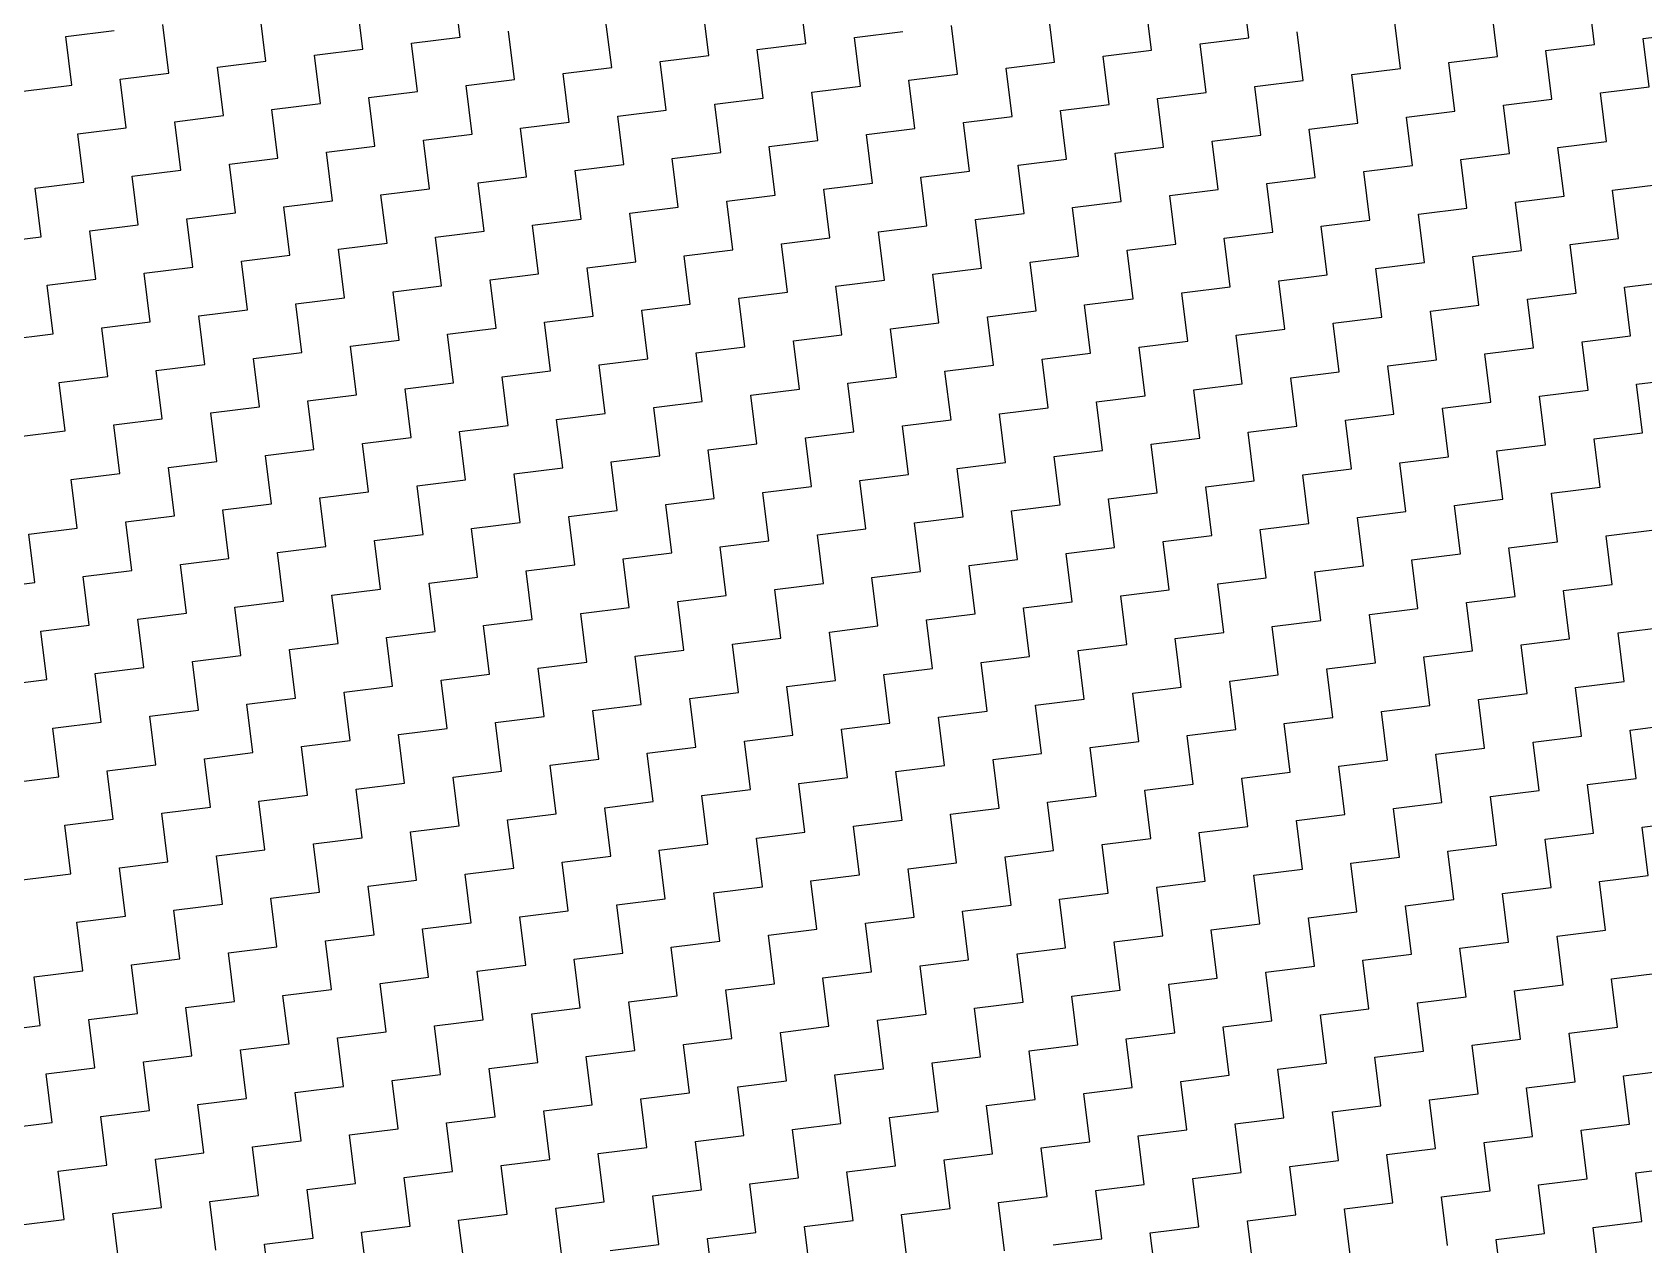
# Model space of a CAD drawing. Header units: metres. Extents: x 286056 to 292206, y 2024114 to 2027347.
# Drawn here: x 290904.5 to 291223.7, y 2025268.2 to 2025508.5 of the extents above; entities that cross this region are included whole.
import ezdxf

# ---------------------------------------------------------------- set-up
doc = ezdxf.new("R2010")
doc.units = ezdxf.units.M
doc.header["$LTSCALE"] = 0.3
doc.header["$MEASUREMENT"] = 0
doc.layers.add('POLY_HATCH', color=12, linetype='Continuous')

# ---------------------------------------------------------------- blocks, each defined once
blk = doc.blocks.new('13')
at = {"layer": 'POLY_HATCH', "linetype": 'Continuous'}
for p, q in [((600, 255), (601.25, 255)), ((600, 253.75), (600, 255)), ((602.5, 253.75), (602.5, 255)), ((605, 253.75), (605, 255)), ((607.5, 253.75), (607.5, 255)), ((610, 253.75), (610, 255)), ((598.75, 253.75), (600, 253.75)), ((601.25, 253.75), (602.5, 253.75)), ((601.25, 252.5), (601.25, 253.75)), ((603.75, 253.75), (605, 253.75)), ((603.75, 252.5), (603.75, 253.75)), ((606.25, 253.75), (607.5, 253.75)), ((606.25, 252.5), (606.25, 253.75)), ((608.75, 253.75), (610, 253.75)), ((608.75, 252.5), (608.75, 253.75)), ((611.25, 252.5), (611.25, 253.75)), ((613.75, 252.5), (613.75, 253.75)), ((616.25, 252.5), (616.25, 253.75)), ((618.75, 252.5), (618.75, 253.75)), ((600, 252.5), (601.25, 252.5)), ((600, 251.25), (600, 252.5)), ((602.5, 252.5), (603.75, 252.5)), ((602.5, 251.25), (602.5, 252.5)), ((605, 252.5), (606.25, 252.5)), ((605, 251.25), (605, 252.5)), ((607.5, 252.5), (608.75, 252.5)), ((607.5, 251.25), (607.5, 252.5)), ((610, 252.5), (611.25, 252.5)), ((610, 251.25), (610, 252.5)), ((612.5, 252.5), (613.75, 252.5)), ((612.5, 251.25), (612.5, 252.5)), ((615, 252.5), (616.25, 252.5)), ((615, 251.25), (615, 252.5)), ((617.5, 252.5), (618.75, 252.5)), ((617.5, 251.25), (617.5, 252.5)), ((620, 252.5), (621.25, 252.5)), ((620, 251.25), (620, 252.5)), ((622.5, 251.25), (622.5, 252.5)), ((625, 251.25), (625, 252.5)), ((627.5, 251.25), (627.5, 252.5)), ((630, 251.25), (630, 252.5)), ((598.75, 251.25), (600, 251.25)), ((598.75, 250), (598.75, 251.25)), ((601.25, 251.25), (602.5, 251.25)), ((601.25, 250), (601.25, 251.25)), ((603.75, 251.25), (605, 251.25)), ((603.75, 250), (603.75, 251.25)), ((606.25, 251.25), (607.5, 251.25)), ((606.25, 250), (606.25, 251.25)), ((608.75, 251.25), (610, 251.25)), ((608.75, 250), (608.75, 251.25)), ((611.25, 251.25), (612.5, 251.25)), ((611.25, 250), (611.25, 251.25)), ((613.75, 251.25), (615, 251.25)), ((613.75, 250), (613.75, 251.25)), ((616.25, 251.25), (617.5, 251.25)), ((616.25, 250), (616.25, 251.25)), ((618.75, 251.25), (620, 251.25)), ((618.75, 250), (618.75, 251.25)), ((621.25, 251.25), (622.5, 251.25)), ((621.25, 250), (621.25, 251.25)), ((623.75, 251.25), (625, 251.25)), ((623.75, 250), (623.75, 251.25)), ((626.25, 251.25), (627.5, 251.25)), ((626.25, 250), (626.25, 251.25)), ((628.75, 251.25), (630, 251.25)), ((628.75, 250), (628.75, 251.25)), ((631.25, 250), (631.25, 251.25)), ((633.75, 250), (633.75, 251.25)), ((636.25, 250), (636.25, 251.25)), ((638.75, 250), (638.75, 251.25)), ((597.5, 250), (598.75, 250)), ((600, 250), (601.25, 250)), ((600, 248.75), (600, 250)), ((602.5, 250), (603.75, 250)), ((602.5, 248.75), (602.5, 250)), ((605, 250), (606.25, 250)), ((605, 248.75), (605, 250)), ((607.5, 250), (608.75, 250)), ((607.5, 248.75), (607.5, 250)), ((610, 250), (611.25, 250)), ((610, 248.75), (610, 250)), ((612.5, 250), (613.75, 250)), ((612.5, 248.75), (612.5, 250)), ((615, 250), (616.25, 250)), ((615, 248.75), (615, 250)), ((617.5, 250), (618.75, 250)), ((617.5, 248.75), (617.5, 250)), ((620, 250), (621.25, 250)), ((620, 248.75), (620, 250)), ((622.5, 250), (623.75, 250)), ((622.5, 248.75), (622.5, 250)), ((625, 250), (626.25, 250)), ((625, 248.75), (625, 250)), ((627.5, 250), (628.75, 250)), ((627.5, 248.75), (627.5, 250)), ((630, 250), (631.25, 250)), ((630, 248.75), (630, 250)), ((632.5, 250), (633.75, 250)), ((632.5, 248.75), (632.5, 250)), ((635, 250), (636.25, 250)), ((635, 248.75), (635, 250)), ((637.5, 250), (638.75, 250)), ((637.5, 248.75), (637.5, 250)), ((640, 250), (641.25, 250)), ((640, 248.75), (640, 250)), ((598.75, 248.75), (600, 248.75)), ((598.75, 247.5), (598.75, 248.75)), ((601.25, 248.75), (602.5, 248.75)), ((601.25, 247.5), (601.25, 248.75)), ((603.75, 248.75), (605, 248.75)), ((603.75, 247.5), (603.75, 248.75)), ((606.25, 248.75), (607.5, 248.75)), ((606.25, 247.5), (606.25, 248.75)), ((608.75, 248.75), (610, 248.75)), ((608.75, 247.5), (608.75, 248.75)), ((611.25, 248.75), (612.5, 248.75)), ((611.25, 247.5), (611.25, 248.75)), ((613.75, 248.75), (615, 248.75)), ((613.75, 247.5), (613.75, 248.75)), ((616.25, 248.75), (617.5, 248.75)), ((616.25, 247.5), (616.25, 248.75)), ((618.75, 248.75), (620, 248.75)), ((618.75, 247.5), (618.75, 248.75)), ((621.25, 248.75), (622.5, 248.75)), ((621.25, 247.5), (621.25, 248.75)), ((623.75, 248.75), (625, 248.75)), ((623.75, 247.5), (623.75, 248.75)), ((626.25, 248.75), (627.5, 248.75)), ((626.25, 247.5), (626.25, 248.75)), ((628.75, 248.75), (630, 248.75)), ((628.75, 247.5), (628.75, 248.75)), ((631.25, 248.75), (632.5, 248.75)), ((631.25, 247.5), (631.25, 248.75)), ((633.75, 248.75), (635, 248.75)), ((633.75, 247.5), (633.75, 248.75)), ((636.25, 248.75), (637.5, 248.75)), ((636.25, 247.5), (636.25, 248.75)), ((638.75, 248.75), (640, 248.75)), ((638.75, 247.5), (638.75, 248.75)), ((597.5, 247.5), (598.75, 247.5)), ((600, 247.5), (601.25, 247.5)), ((600, 246.25), (600, 247.5)), ((602.5, 247.5), (603.75, 247.5)), ((602.5, 246.25), (602.5, 247.5)), ((605, 247.5), (606.25, 247.5)), ((605, 246.25), (605, 247.5)), ((607.5, 247.5), (608.75, 247.5)), ((607.5, 246.25), (607.5, 247.5)), ((610, 247.5), (611.25, 247.5)), ((610, 246.25), (610, 247.5)), ((612.5, 247.5), (613.75, 247.5)), ((612.5, 246.25), (612.5, 247.5)), ((615, 247.5), (616.25, 247.5)), ((615, 246.25), (615, 247.5)), ((617.5, 247.5), (618.75, 247.5)), ((617.5, 246.25), (617.5, 247.5)), ((620, 247.5), (621.25, 247.5)), ((620, 246.25), (620, 247.5)), ((622.5, 247.5), (623.75, 247.5)), ((622.5, 246.25), (622.5, 247.5)), ((625, 247.5), (626.25, 247.5)), ((625, 246.25), (625, 247.5)), ((627.5, 247.5), (628.75, 247.5)), ((627.5, 246.25), (627.5, 247.5)), ((630, 247.5), (631.25, 247.5)), ((630, 246.25), (630, 247.5)), ((632.5, 247.5), (633.75, 247.5)), ((632.5, 246.25), (632.5, 247.5)), ((635, 247.5), (636.25, 247.5)), ((635, 246.25), (635, 247.5)), ((637.5, 247.5), (638.75, 247.5)), ((637.5, 246.25), (637.5, 247.5)), ((598.75, 246.25), (600, 246.25)), ((598.75, 245), (598.75, 246.25)), ((601.25, 246.25), (602.5, 246.25)), ((601.25, 245), (601.25, 246.25)), ((603.75, 246.25), (605, 246.25)), ((603.75, 245), (603.75, 246.25)), ((606.25, 246.25), (607.5, 246.25)), ((606.25, 245), (606.25, 246.25)), ((608.75, 246.25), (610, 246.25)), ((608.75, 245), (608.75, 246.25)), ((611.25, 246.25), (612.5, 246.25)), ((611.25, 245), (611.25, 246.25)), ((613.75, 246.25), (615, 246.25)), ((613.75, 245), (613.75, 246.25)), ((616.25, 246.25), (617.5, 246.25)), ((616.25, 245), (616.25, 246.25)), ((618.75, 246.25), (620, 246.25)), ((618.75, 245), (618.75, 246.25)), ((621.25, 246.25), (622.5, 246.25)), ((621.25, 245), (621.25, 246.25)), ((623.75, 246.25), (625, 246.25)), ((623.75, 245), (623.75, 246.25)), ((626.25, 246.25), (627.5, 246.25)), ((626.25, 245), (626.25, 246.25)), ((628.75, 246.25), (630, 246.25)), ((628.75, 245), (628.75, 246.25)), ((631.25, 246.25), (632.5, 246.25)), ((631.25, 245), (631.25, 246.25)), ((633.75, 246.25), (635, 246.25)), ((633.75, 245), (633.75, 246.25)), ((636.25, 246.25), (637.5, 246.25)), ((636.25, 245), (636.25, 246.25)), ((638.75, 246.25), (640, 246.25)), ((638.75, 245), (638.75, 246.25)), ((597.5, 245), (598.75, 245)), ((600, 245), (601.25, 245)), ((600, 243.75), (600, 245)), ((602.5, 245), (603.75, 245)), ((602.5, 243.75), (602.5, 245)), ((605, 245), (606.25, 245)), ((605, 243.75), (605, 245)), ((607.5, 245), (608.75, 245)), ((607.5, 243.75), (607.5, 245)), ((610, 245), (611.25, 245)), ((610, 243.75), (610, 245)), ((612.5, 245), (613.75, 245)), ((612.5, 243.75), (612.5, 245)), ((615, 245), (616.25, 245)), ((615, 243.75), (615, 245)), ((617.5, 245), (618.75, 245)), ((617.5, 243.75), (617.5, 245)), ((620, 245), (621.25, 245)), ((620, 243.75), (620, 245)), ((622.5, 245), (623.75, 245)), ((622.5, 243.75), (622.5, 245)), ((625, 245), (626.25, 245)), ((625, 243.75), (625, 245)), ((627.5, 245), (628.75, 245)), ((627.5, 243.75), (627.5, 245)), ((630, 245), (631.25, 245)), ((630, 243.75), (630, 245)), ((632.5, 245), (633.75, 245)), ((632.5, 243.75), (632.5, 245)), ((635, 245), (636.25, 245)), ((635, 243.75), (635, 245)), ((637.5, 245), (638.75, 245)), ((637.5, 243.75), (637.5, 245)), ((598.75, 243.75), (600, 243.75)), ((598.75, 242.5), (598.75, 243.75)), ((601.25, 243.75), (602.5, 243.75)), ((601.25, 242.5), (601.25, 243.75)), ((603.75, 243.75), (605, 243.75)), ((603.75, 242.5), (603.75, 243.75)), ((606.25, 243.75), (607.5, 243.75)), ((606.25, 242.5), (606.25, 243.75)), ((608.75, 243.75), (610, 243.75)), ((608.75, 242.5), (608.75, 243.75)), ((611.25, 243.75), (612.5, 243.75)), ((611.25, 242.5), (611.25, 243.75)), ((613.75, 243.75), (615, 243.75)), ((613.75, 242.5), (613.75, 243.75)), ((616.25, 243.75), (617.5, 243.75)), ((616.25, 242.5), (616.25, 243.75)), ((618.75, 243.75), (620, 243.75)), ((618.75, 242.5), (618.75, 243.75)), ((621.25, 243.75), (622.5, 243.75)), ((621.25, 242.5), (621.25, 243.75)), ((623.75, 243.75), (625, 243.75)), ((623.75, 242.5), (623.75, 243.75)), ((626.25, 243.75), (627.5, 243.75)), ((626.25, 242.5), (626.25, 243.75)), ((628.75, 243.75), (630, 243.75)), ((628.75, 242.5), (628.75, 243.75)), ((631.25, 243.75), (632.5, 243.75)), ((631.25, 242.5), (631.25, 243.75)), ((633.75, 243.75), (635, 243.75)), ((633.75, 242.5), (633.75, 243.75)), ((636.25, 243.75), (637.5, 243.75)), ((636.25, 242.5), (636.25, 243.75)), ((638.75, 243.75), (640, 243.75)), ((638.75, 242.5), (638.75, 243.75)), ((597.5, 242.5), (598.75, 242.5)), ((597.5, 241.25), (597.5, 242.5)), ((600, 242.5), (601.25, 242.5)), ((600, 241.25), (600, 242.5)), ((602.5, 242.5), (603.75, 242.5)), ((602.5, 241.25), (602.5, 242.5)), ((605, 242.5), (606.25, 242.5)), ((605, 241.25), (605, 242.5)), ((607.5, 242.5), (608.75, 242.5)), ((607.5, 241.25), (607.5, 242.5)), ((610, 242.5), (611.25, 242.5)), ((610, 241.25), (610, 242.5)), ((612.5, 242.5), (613.75, 242.5)), ((612.5, 241.25), (612.5, 242.5)), ((615, 242.5), (616.25, 242.5)), ((615, 241.25), (615, 242.5)), ((617.5, 242.5), (618.75, 242.5)), ((617.5, 241.25), (617.5, 242.5)), ((620, 242.5), (621.25, 242.5)), ((620, 241.25), (620, 242.5)), ((622.5, 242.5), (623.75, 242.5)), ((622.5, 241.25), (622.5, 242.5)), ((625, 242.5), (626.25, 242.5)), ((625, 241.25), (625, 242.5)), ((627.5, 242.5), (628.75, 242.5)), ((627.5, 241.25), (627.5, 242.5)), ((630, 242.5), (631.25, 242.5)), ((630, 241.25), (630, 242.5)), ((632.5, 242.5), (633.75, 242.5)), ((632.5, 241.25), (632.5, 242.5)), ((635, 242.5), (636.25, 242.5)), ((635, 241.25), (635, 242.5)), ((637.5, 242.5), (638.75, 242.5)), ((637.5, 241.25), (637.5, 242.5)), ((596.25, 241.25), (597.5, 241.25)), ((598.75, 241.25), (600, 241.25)), ((598.75, 240), (598.75, 241.25)), ((601.25, 241.25), (602.5, 241.25)), ((601.25, 240), (601.25, 241.25)), ((603.75, 241.25), (605, 241.25)), ((603.75, 240), (603.75, 241.25)), ((606.25, 241.25), (607.5, 241.25)), ((606.25, 240), (606.25, 241.25)), ((608.75, 241.25), (610, 241.25)), ((608.75, 240), (608.75, 241.25)), ((611.25, 241.25), (612.5, 241.25)), ((611.25, 240), (611.25, 241.25)), ((613.75, 241.25), (615, 241.25)), ((613.75, 240), (613.75, 241.25)), ((616.25, 241.25), (617.5, 241.25)), ((616.25, 240), (616.25, 241.25)), ((618.75, 241.25), (620, 241.25)), ((618.75, 240), (618.75, 241.25)), ((621.25, 241.25), (622.5, 241.25)), ((621.25, 240), (621.25, 241.25)), ((623.75, 241.25), (625, 241.25)), ((623.75, 240), (623.75, 241.25)), ((626.25, 241.25), (627.5, 241.25)), ((626.25, 240), (626.25, 241.25)), ((628.75, 241.25), (630, 241.25)), ((628.75, 240), (628.75, 241.25)), ((631.25, 241.25), (632.5, 241.25)), ((631.25, 240), (631.25, 241.25)), ((633.75, 241.25), (635, 241.25)), ((633.75, 240), (633.75, 241.25)), ((636.25, 241.25), (637.5, 241.25)), ((636.25, 240), (636.25, 241.25)), ((638.75, 241.25), (640, 241.25)), ((638.75, 240), (638.75, 241.25)), ((597.5, 240), (598.75, 240)), ((597.5, 238.75), (597.5, 240)), ((600, 240), (601.25, 240)), ((600, 238.75), (600, 240)), ((602.5, 240), (603.75, 240)), ((602.5, 238.75), (602.5, 240)), ((605, 240), (606.25, 240)), ((605, 238.75), (605, 240)), ((607.5, 240), (608.75, 240)), ((607.5, 238.75), (607.5, 240)), ((610, 240), (611.25, 240)), ((610, 238.75), (610, 240)), ((612.5, 240), (613.75, 240)), ((612.5, 238.75), (612.5, 240)), ((615, 240), (616.25, 240)), ((615, 238.75), (615, 240)), ((617.5, 240), (618.75, 240)), ((617.5, 238.75), (617.5, 240)), ((620, 240), (621.25, 240)), ((620, 238.75), (620, 240)), ((622.5, 240), (623.75, 240)), ((622.5, 238.75), (622.5, 240)), ((625, 240), (626.25, 240)), ((625, 238.75), (625, 240)), ((627.5, 240), (628.75, 240)), ((627.5, 238.75), (627.5, 240)), ((630, 240), (631.25, 240)), ((630, 238.75), (630, 240)), ((632.5, 240), (633.75, 240)), ((632.5, 238.75), (632.5, 240)), ((635, 240), (636.25, 240)), ((635, 238.75), (635, 240)), ((637.5, 240), (638.75, 240)), ((637.5, 238.75), (637.5, 240)), ((596.25, 238.75), (597.5, 238.75)), ((598.75, 238.75), (600, 238.75)), ((598.75, 237.5), (598.75, 238.75)), ((601.25, 238.75), (602.5, 238.75)), ((601.25, 237.5), (601.25, 238.75)), ((603.75, 238.75), (605, 238.75)), ((603.75, 237.5), (603.75, 238.75)), ((606.25, 238.75), (607.5, 238.75)), ((606.25, 237.5), (606.25, 238.75)), ((608.75, 238.75), (610, 238.75)), ((608.75, 237.5), (608.75, 238.75)), ((611.25, 238.75), (612.5, 238.75)), ((611.25, 237.5), (611.25, 238.75)), ((613.75, 238.75), (615, 238.75)), ((613.75, 237.5), (613.75, 238.75)), ((616.25, 238.75), (617.5, 238.75)), ((616.25, 237.5), (616.25, 238.75)), ((618.75, 238.75), (620, 238.75)), ((618.75, 237.5), (618.75, 238.75)), ((621.25, 238.75), (622.5, 238.75)), ((621.25, 237.5), (621.25, 238.75)), ((623.75, 238.75), (625, 238.75)), ((623.75, 237.5), (623.75, 238.75)), ((626.25, 238.75), (627.5, 238.75)), ((626.25, 237.5), (626.25, 238.75)), ((628.75, 238.75), (630, 238.75)), ((628.75, 237.5), (628.75, 238.75)), ((631.25, 238.75), (632.5, 238.75)), ((631.25, 237.5), (631.25, 238.75)), ((633.75, 238.75), (635, 238.75)), ((633.75, 237.5), (633.75, 238.75)), ((636.25, 238.75), (637.5, 238.75)), ((636.25, 237.5), (636.25, 238.75)), ((597.5, 237.5), (598.75, 237.5)), ((597.5, 236.25), (597.5, 237.5)), ((600, 237.5), (601.25, 237.5)), ((600, 236.25), (600, 237.5)), ((602.5, 237.5), (603.75, 237.5)), ((602.5, 236.25), (602.5, 237.5)), ((605, 237.5), (606.25, 237.5)), ((605, 236.25), (605, 237.5)), ((607.5, 237.5), (608.75, 237.5)), ((607.5, 236.25), (607.5, 237.5)), ((610, 237.5), (611.25, 237.5)), ((610, 236.25), (610, 237.5)), ((612.5, 237.5), (613.75, 237.5)), ((612.5, 236.25), (612.5, 237.5)), ((615, 237.5), (616.25, 237.5)), ((615, 236.25), (615, 237.5)), ((617.5, 237.5), (618.75, 237.5)), ((617.5, 236.25), (617.5, 237.5)), ((620, 237.5), (621.25, 237.5)), ((620, 236.25), (620, 237.5)), ((622.5, 237.5), (623.75, 237.5)), ((622.5, 236.25), (622.5, 237.5)), ((625, 237.5), (626.25, 237.5)), ((625, 236.25), (625, 237.5)), ((627.5, 237.5), (628.75, 237.5)), ((627.5, 236.25), (627.5, 237.5)), ((630, 237.5), (631.25, 237.5)), ((630, 236.25), (630, 237.5)), ((632.5, 237.5), (633.75, 237.5)), ((632.5, 236.25), (632.5, 237.5)), ((635, 237.5), (636.25, 237.5)), ((635, 236.25), (635, 237.5)), ((637.5, 237.5), (638.75, 237.5)), ((637.5, 236.25), (637.5, 237.5)), ((596.25, 236.25), (597.5, 236.25)), ((598.75, 236.25), (600, 236.25)), ((598.75, 235), (598.75, 236.25)), ((601.25, 236.25), (602.5, 236.25)), ((601.25, 235), (601.25, 236.25)), ((603.75, 236.25), (605, 236.25)), ((603.75, 235), (603.75, 236.25)), ((606.25, 236.25), (607.5, 236.25)), ((606.25, 235), (606.25, 236.25)), ((608.75, 236.25), (610, 236.25)), ((608.75, 235), (608.75, 236.25)), ((611.25, 236.25), (612.5, 236.25)), ((611.25, 235), (611.25, 236.25)), ((613.75, 236.25), (615, 236.25)), ((613.75, 235), (613.75, 236.25)), ((616.25, 236.25), (617.5, 236.25)), ((616.25, 235), (616.25, 236.25)), ((618.75, 236.25), (620, 236.25)), ((618.75, 235), (618.75, 236.25)), ((621.25, 236.25), (622.5, 236.25)), ((621.25, 235), (621.25, 236.25)), ((623.75, 236.25), (625, 236.25)), ((623.75, 235), (623.75, 236.25)), ((626.25, 236.25), (627.5, 236.25)), ((626.25, 235), (626.25, 236.25)), ((628.75, 236.25), (630, 236.25)), ((628.75, 235), (628.75, 236.25)), ((631.25, 236.25), (632.5, 236.25)), ((631.25, 235), (631.25, 236.25)), ((633.75, 236.25), (635, 236.25)), ((633.75, 235), (633.75, 236.25)), ((636.25, 236.25), (637.5, 236.25)), ((636.25, 235), (636.25, 236.25)), ((597.5, 235), (598.75, 235)), ((597.5, 233.75), (597.5, 235)), ((600, 235), (601.25, 235)), ((600, 233.75), (600, 235)), ((602.5, 235), (603.75, 235)), ((602.5, 233.75), (602.5, 235)), ((605, 235), (606.25, 235)), ((605, 233.75), (605, 235)), ((607.5, 235), (608.75, 235)), ((607.5, 233.75), (607.5, 235)), ((610, 235), (611.25, 235)), ((610, 233.75), (610, 235)), ((612.5, 235), (613.75, 235)), ((612.5, 233.75), (612.5, 235)), ((615, 235), (616.25, 235)), ((615, 233.75), (615, 235)), ((617.5, 235), (618.75, 235)), ((617.5, 233.75), (617.5, 235)), ((620, 235), (621.25, 235)), ((620, 233.75), (620, 235)), ((622.5, 235), (623.75, 235)), ((622.5, 233.75), (622.5, 235)), ((625, 235), (626.25, 235)), ((625, 233.75), (625, 235)), ((627.5, 235), (628.75, 235)), ((627.5, 233.75), (627.5, 235)), ((630, 235), (631.25, 235)), ((630, 233.75), (630, 235)), ((632.5, 235), (633.75, 235)), ((632.5, 233.75), (632.5, 235)), ((635, 235), (636.25, 235)), ((635, 233.75), (635, 235)), ((637.5, 235), (638.75, 235)), ((637.5, 233.75), (637.5, 235)), ((596.25, 233.75), (597.5, 233.75)), ((598.75, 233.75), (600, 233.75)), ((598.75, 232.5), (598.75, 233.75)), ((601.25, 233.75), (602.5, 233.75)), ((601.25, 232.5), (601.25, 233.75)), ((603.75, 233.75), (605, 233.75)), ((603.75, 232.5), (603.75, 233.75)), ((606.25, 233.75), (607.5, 233.75)), ((606.25, 232.5), (606.25, 233.75)), ((608.75, 233.75), (610, 233.75)), ((608.75, 232.5), (608.75, 233.75)), ((611.25, 233.75), (612.5, 233.75)), ((611.25, 232.5), (611.25, 233.75)), ((613.75, 233.75), (615, 233.75)), ((613.75, 232.5), (613.75, 233.75)), ((616.25, 233.75), (617.5, 233.75)), ((616.25, 232.5), (616.25, 233.75)), ((618.75, 233.75), (620, 233.75)), ((618.75, 232.5), (618.75, 233.75)), ((621.25, 233.75), (622.5, 233.75)), ((621.25, 232.5), (621.25, 233.75)), ((623.75, 233.75), (625, 233.75)), ((623.75, 232.5), (623.75, 233.75)), ((626.25, 233.75), (627.5, 233.75)), ((626.25, 232.5), (626.25, 233.75)), ((628.75, 233.75), (630, 233.75)), ((628.75, 232.5), (628.75, 233.75)), ((631.25, 233.75), (632.5, 233.75)), ((631.25, 232.5), (631.25, 233.75)), ((633.75, 233.75), (635, 233.75)), ((633.75, 232.5), (633.75, 233.75)), ((636.25, 233.75), (637.5, 233.75)), ((636.25, 232.5), (636.25, 233.75)), ((597.5, 232.5), (598.75, 232.5)), ((597.5, 231.25), (597.5, 232.5)), ((600, 232.5), (601.25, 232.5)), ((600, 231.25), (600, 232.5)), ((602.5, 232.5), (603.75, 232.5)), ((602.5, 231.25), (602.5, 232.5)), ((605, 232.5), (606.25, 232.5)), ((605, 231.25), (605, 232.5)), ((607.5, 232.5), (608.75, 232.5)), ((607.5, 231.25), (607.5, 232.5)), ((610, 232.5), (611.25, 232.5)), ((610, 231.25), (610, 232.5)), ((612.5, 232.5), (613.75, 232.5)), ((612.5, 231.25), (612.5, 232.5)), ((615, 232.5), (616.25, 232.5)), ((615, 231.25), (615, 232.5)), ((617.5, 232.5), (618.75, 232.5)), ((617.5, 231.25), (617.5, 232.5)), ((620, 232.5), (621.25, 232.5)), ((620, 231.25), (620, 232.5)), ((622.5, 232.5), (623.75, 232.5)), ((622.5, 231.25), (622.5, 232.5)), ((625, 232.5), (626.25, 232.5)), ((625, 231.25), (625, 232.5)), ((627.5, 232.5), (628.75, 232.5)), ((627.5, 231.25), (627.5, 232.5)), ((630, 232.5), (631.25, 232.5)), ((630, 231.25), (630, 232.5)), ((632.5, 232.5), (633.75, 232.5)), ((632.5, 231.25), (632.5, 232.5)), ((635, 232.5), (636.25, 232.5)), ((635, 231.25), (635, 232.5)), ((637.5, 232.5), (638.75, 232.5)), ((637.5, 231.25), (637.5, 232.5)), ((596.25, 231.25), (597.5, 231.25)), ((596.25, 230), (596.25, 231.25)), ((598.75, 231.25), (600, 231.25)), ((598.75, 230), (598.75, 231.25)), ((601.25, 231.25), (602.5, 231.25)), ((601.25, 230), (601.25, 231.25)), ((603.75, 231.25), (605, 231.25)), ((603.75, 230), (603.75, 231.25)), ((606.25, 231.25), (607.5, 231.25)), ((606.25, 230), (606.25, 231.25)), ((608.75, 231.25), (610, 231.25)), ((608.75, 230), (608.75, 231.25)), ((611.25, 231.25), (612.5, 231.25)), ((611.25, 230), (611.25, 231.25)), ((613.75, 231.25), (615, 231.25)), ((613.75, 230), (613.75, 231.25)), ((616.25, 231.25), (617.5, 231.25)), ((616.25, 230), (616.25, 231.25)), ((618.75, 231.25), (620, 231.25)), ((618.75, 230), (618.75, 231.25)), ((621.25, 231.25), (622.5, 231.25)), ((621.25, 230), (621.25, 231.25)), ((623.75, 231.25), (625, 231.25)), ((623.75, 230), (623.75, 231.25)), ((626.25, 231.25), (627.5, 231.25)), ((626.25, 230), (626.25, 231.25)), ((628.75, 231.25), (630, 231.25)), ((628.75, 230), (628.75, 231.25)), ((631.25, 231.25), (632.5, 231.25)), ((631.25, 230), (631.25, 231.25)), ((633.75, 231.25), (635, 231.25)), ((633.75, 230), (633.75, 231.25)), ((636.25, 231.25), (637.5, 231.25)), ((636.25, 230), (636.25, 231.25)), ((595, 230), (596.25, 230)), ((597.5, 230), (598.75, 230)), ((597.5, 228.75), (597.5, 230)), ((600, 230), (601.25, 230)), ((600, 228.75), (600, 230)), ((602.5, 230), (603.75, 230)), ((602.5, 228.75), (602.5, 230)), ((605, 230), (606.25, 230)), ((605, 228.75), (605, 230)), ((607.5, 230), (608.75, 230)), ((607.5, 228.75), (607.5, 230)), ((610, 230), (611.25, 230)), ((610, 228.75), (610, 230)), ((612.5, 230), (613.75, 230)), ((612.5, 228.75), (612.5, 230)), ((615, 230), (616.25, 230)), ((615, 228.75), (615, 230)), ((617.5, 230), (618.75, 230)), ((617.5, 228.75), (617.5, 230)), ((620, 230), (621.25, 230)), ((620, 228.75), (620, 230)), ((622.5, 230), (623.75, 230)), ((622.5, 228.75), (622.5, 230)), ((625, 230), (626.25, 230)), ((625, 228.75), (625, 230)), ((627.5, 230), (628.75, 230)), ((627.5, 228.75), (627.5, 230)), ((630, 230), (631.25, 230)), ((630, 228.75), (630, 230)), ((632.5, 230), (633.75, 230)), ((632.5, 228.75), (632.5, 230)), ((635, 230), (636.25, 230)), ((635, 228.75), (635, 230)), ((637.5, 230), (638.75, 230)), ((637.5, 228.75), (637.5, 230)), ((596.25, 228.75), (597.5, 228.75)), ((596.25, 227.5), (596.25, 228.75)), ((598.75, 228.75), (600, 228.75)), ((598.75, 227.5), (598.75, 228.75)), ((601.25, 228.75), (602.5, 228.75)), ((601.25, 227.5), (601.25, 228.75)), ((603.75, 228.75), (605, 228.75)), ((603.75, 227.5), (603.75, 228.75)), ((606.25, 228.75), (607.5, 228.75)), ((606.25, 227.5), (606.25, 228.75)), ((608.75, 228.75), (610, 228.75)), ((608.75, 227.5), (608.75, 228.75)), ((611.25, 228.75), (612.5, 228.75)), ((611.25, 227.5), (611.25, 228.75)), ((613.75, 228.75), (615, 228.75)), ((613.75, 227.5), (613.75, 228.75)), ((616.25, 228.75), (617.5, 228.75)), ((616.25, 227.5), (616.25, 228.75)), ((618.75, 228.75), (620, 228.75)), ((618.75, 227.5), (618.75, 228.75)), ((621.25, 228.75), (622.5, 228.75)), ((621.25, 227.5), (621.25, 228.75)), ((623.75, 228.75), (625, 228.75)), ((623.75, 227.5), (623.75, 228.75)), ((626.25, 228.75), (627.5, 228.75)), ((626.25, 227.5), (626.25, 228.75)), ((628.75, 228.75), (630, 228.75)), ((628.75, 227.5), (628.75, 228.75)), ((631.25, 228.75), (632.5, 228.75)), ((631.25, 227.5), (631.25, 228.75)), ((633.75, 228.75), (635, 228.75)), ((633.75, 227.5), (633.75, 228.75)), ((636.25, 228.75), (637.5, 228.75)), ((636.25, 227.5), (636.25, 228.75)), ((595, 227.5), (596.25, 227.5)), ((597.5, 227.5), (598.75, 227.5)), ((597.5, 226.25), (597.5, 227.5)), ((600, 227.5), (601.25, 227.5)), ((600, 226.25), (600, 227.5)), ((602.5, 227.5), (603.75, 227.5)), ((602.5, 226.25), (602.5, 227.5)), ((605, 227.5), (606.25, 227.5)), ((605, 226.25), (605, 227.5)), ((607.5, 227.5), (608.75, 227.5)), ((607.5, 226.25), (607.5, 227.5)), ((610, 227.5), (611.25, 227.5)), ((610, 226.25), (610, 227.5)), ((612.5, 227.5), (613.75, 227.5)), ((612.5, 226.25), (612.5, 227.5)), ((615, 227.5), (616.25, 227.5)), ((615, 226.25), (615, 227.5)), ((617.5, 227.5), (618.75, 227.5)), ((617.5, 226.25), (617.5, 227.5)), ((620, 227.5), (621.25, 227.5)), ((620, 226.25), (620, 227.5)), ((622.5, 227.5), (623.75, 227.5)), ((622.5, 226.25), (622.5, 227.5)), ((625, 227.5), (626.25, 227.5)), ((625, 226.25), (625, 227.5)), ((627.5, 227.5), (628.75, 227.5)), ((627.5, 226.25), (627.5, 227.5)), ((630, 227.5), (631.25, 227.5)), ((630, 226.25), (630, 227.5)), ((632.5, 227.5), (633.75, 227.5)), ((632.5, 226.25), (632.5, 227.5)), ((635, 227.5), (636.25, 227.5)), ((635, 226.25), (635, 227.5)), ((596.25, 226.25), (597.5, 226.25)), ((596.25, 225), (596.25, 226.25)), ((598.75, 226.25), (600, 226.25)), ((598.75, 225), (598.75, 226.25)), ((601.25, 226.25), (602.5, 226.25)), ((601.25, 225), (601.25, 226.25)), ((603.75, 226.25), (605, 226.25)), ((603.75, 225), (603.75, 226.25)), ((606.25, 226.25), (607.5, 226.25)), ((606.25, 225), (606.25, 226.25)), ((608.75, 226.25), (610, 226.25)), ((608.75, 225), (608.75, 226.25)), ((611.25, 226.25), (612.5, 226.25)), ((611.25, 225), (611.25, 226.25)), ((613.75, 226.25), (615, 226.25)), ((613.75, 225), (613.75, 226.25)), ((616.25, 226.25), (617.5, 226.25)), ((616.25, 225), (616.25, 226.25)), ((618.75, 226.25), (620, 226.25)), ((618.75, 225), (618.75, 226.25)), ((621.25, 226.25), (622.5, 226.25)), ((621.25, 225), (621.25, 226.25)), ((623.75, 226.25), (625, 226.25)), ((623.75, 225), (623.75, 226.25)), ((626.25, 226.25), (627.5, 226.25)), ((626.25, 225), (626.25, 226.25)), ((628.75, 226.25), (630, 226.25)), ((628.75, 225), (628.75, 226.25)), ((631.25, 226.25), (632.5, 226.25)), ((631.25, 225), (631.25, 226.25)), ((633.75, 226.25), (635, 226.25)), ((633.75, 225), (633.75, 226.25)), ((636.25, 226.25), (637.5, 226.25)), ((636.25, 225), (636.25, 226.25)), ((595, 225), (596.25, 225)), ((597.5, 225), (598.75, 225)), ((597.5, 223.75), (597.5, 225)), ((600, 225), (601.25, 225)), ((600, 223.75), (600, 225)), ((602.5, 225), (603.75, 225)), ((602.5, 223.75), (602.5, 225)), ((605, 225), (606.25, 225)), ((605, 223.75), (605, 225)), ((607.5, 225), (608.75, 225)), ((607.5, 223.75), (607.5, 225)), ((610, 225), (611.25, 225)), ((610, 223.75), (610, 225)), ((612.5, 225), (613.75, 225)), ((612.5, 223.75), (612.5, 225)), ((615, 225), (616.25, 225)), ((615, 223.75), (615, 225)), ((617.5, 225), (618.75, 225)), ((617.5, 223.75), (617.5, 225)), ((620, 225), (621.25, 225)), ((620, 223.75), (620, 225)), ((622.5, 225), (623.75, 225)), ((622.5, 223.75), (622.5, 225)), ((625, 225), (626.25, 225)), ((625, 223.75), (625, 225)), ((627.5, 225), (628.75, 225)), ((627.5, 223.75), (627.5, 225)), ((630, 225), (631.25, 225)), ((630, 223.75), (630, 225)), ((632.5, 225), (633.75, 225)), ((632.5, 223.75), (632.5, 225)), ((635, 225), (636.25, 225)), ((635, 223.75), (635, 225)), ((601.25, 223.75), (602.5, 223.75)), ((601.25, 222.5), (601.25, 223.75)), ((603.75, 223.75), (605, 223.75)), ((603.75, 222.5), (603.75, 223.75)), ((606.25, 223.75), (607.5, 223.75)), ((606.25, 222.5), (606.25, 223.75)), ((608.75, 223.75), (610, 223.75)), ((608.75, 222.5), (608.75, 223.75)), ((611.25, 223.75), (612.5, 223.75)), ((611.25, 222.5), (611.25, 223.75)), ((613.75, 223.75), (615, 223.75)), ((613.75, 222.5), (613.75, 223.75)), ((616.25, 223.75), (617.5, 223.75)), ((616.25, 222.5), (616.25, 223.75)), ((618.75, 223.75), (620, 223.75)), ((618.75, 222.5), (618.75, 223.75)), ((621.25, 223.75), (622.5, 223.75)), ((621.25, 222.5), (621.25, 223.75)), ((623.75, 223.75), (625, 223.75)), ((623.75, 222.5), (623.75, 223.75)), ((626.25, 223.75), (627.5, 223.75)), ((626.25, 222.5), (626.25, 223.75)), ((628.75, 223.75), (630, 223.75)), ((628.75, 222.5), (628.75, 223.75)), ((631.25, 223.75), (632.5, 223.75)), ((631.25, 222.5), (631.25, 223.75)), ((633.75, 223.75), (635, 223.75)), ((633.75, 222.5), (633.75, 223.75)), ((636.25, 223.75), (637.5, 223.75)), ((636.25, 222.5), (636.25, 223.75)), ((610, 222.5), (611.25, 222.5)), ((612.5, 222.5), (613.75, 222.5)), ((612.5, 221.25), (612.5, 222.5)), ((615, 222.5), (616.25, 222.5)), ((615, 221.25), (615, 222.5)), ((617.5, 222.5), (618.75, 222.5)), ((617.5, 221.25), (617.5, 222.5)), ((620, 222.5), (621.25, 222.5)), ((620, 221.25), (620, 222.5)), ((622.5, 222.5), (623.75, 222.5)), ((622.5, 221.25), (622.5, 222.5)), ((625, 222.5), (626.25, 222.5)), ((625, 221.25), (625, 222.5)), ((627.5, 222.5), (628.75, 222.5)), ((627.5, 221.25), (627.5, 222.5)), ((630, 222.5), (631.25, 222.5)), ((630, 221.25), (630, 222.5)), ((632.5, 222.5), (633.75, 222.5)), ((632.5, 221.25), (632.5, 222.5)), ((635, 222.5), (636.25, 222.5)), ((635, 221.25), (635, 222.5)), ((621.25, 221.25), (622.5, 221.25)), ((623.75, 221.25), (625, 221.25)), ((623.75, 220), (623.75, 221.25)), ((626.25, 221.25), (627.5, 221.25)), ((626.25, 220), (626.25, 221.25)), ((628.75, 221.25), (630, 221.25)), ((628.75, 220), (628.75, 221.25)), ((631.25, 221.25), (632.5, 221.25)), ((631.25, 220), (631.25, 221.25)), ((633.75, 221.25), (635, 221.25)), ((633.75, 220), (633.75, 221.25)), ((636.25, 221.25), (637.5, 221.25)), ((636.25, 220), (636.25, 221.25)), ((632.5, 220), (633.75, 220)), ((632.5, 218.75), (632.5, 220)), ((635, 220), (636.25, 220)), ((635, 218.75), (635, 220))]:
    blk.add_line(p, q, dxfattribs=at)

msp = doc.modelspace()

# ---------------------------------------------------------------- block references
at = {"xscale": 7.751650312977041, "yscale": 7.751650312977041, "zscale": 7.751650312977041, "rotation": 7.058277928675759}
msp.add_blockref('13', (286538.24, 2022974.39), dxfattribs=at)

doc.saveas('drawing.dxf')
